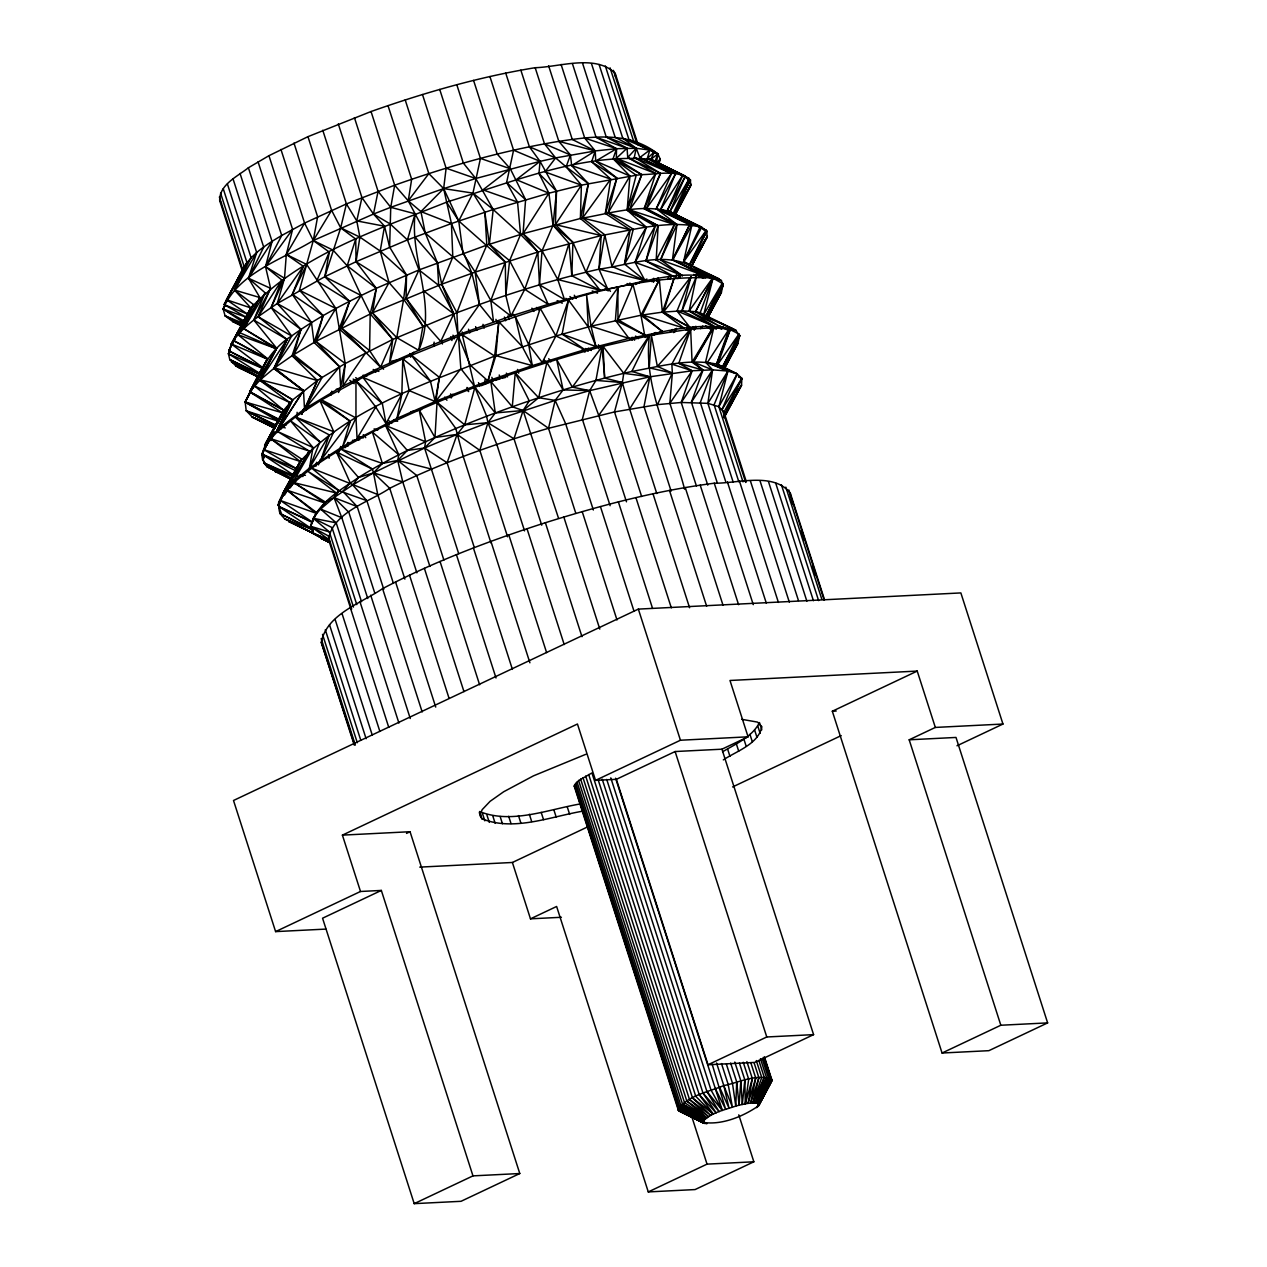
<?xml version="1.0" encoding="UTF-8"?>
<svg xmlns="http://www.w3.org/2000/svg" width="1267" height="1267" viewBox="0 0 1267 1267"><rect width="100%" height="100%" fill="white"/><g stroke="black" fill="none" stroke-linecap="round" stroke-linejoin="round"><path stroke-width="1.5" d="M723.679 369.916L737.853 343.405L739.722 335.533L738.946 333.997L729.063 329.087L712.798 327.757L690.642 329.072L651.349 335.153L602.126 346.54C523.16 367.921 445.572 395.336 372.387 432.079C344.957 446.697 317.178 461.695 293.992 482.679C286.263 490.82 275.462 501.368 280.086 513.642L313.187 529.954L313.171 533.439L330.133 543.005M641.656 496.506L614.511 411.933L622.382 382.539L623.744 373.337L649.401 335.533C642.892 389.492 671.668 438.477 684.576 489.205M271.106 468.014L266.545 465.258L262.617 459.747L261.794 454.631L265.959 443.086L279.057 428.294L304.508 408.908L340.649 387.322L380.559 367.224L418.696 350.341C438.065 305.854 409.526 259.751 415.117 213.822L408.243 200.804L394.686 185.188L371.041 111.528C424.477 92.649 479.195 76.875 535.181 67.705C559.808 67.008 595.363 53.927 615.208 73.312L638.267 145.135M434.09 346.034L434.122 342.122M687.823 264.455C660.139 252.434 627.545 265.373 598.99 269.158C549.545 280.387 501.209 296.05 453.776 313.899L392.738 339.445L380.559 367.224L369.584 350.595L370.202 313.899L376.315 288.29L356.043 261.699L355.726 239.083L340.68 227.838L331.606 210.322L307.96 136.662L371.041 111.528M700.113 248.617L701.95 245.275L690.911 267.226L707.049 237.23L706.859 231.148L701.712 227.284L669.91 211.621C640.595 203.401 609.522 213.664 580.397 218.494L523.049 233.666L486.829 245.117L418.981 269.934L376.315 288.29L372.466 312.854L396.761 337.608L418.696 350.341L422.94 326.189L406.058 298.252L406.517 275.034L389.634 247.097L390.743 207.313L394.686 185.188C448.122 166.31 502.841 150.535 558.842 141.366C592.449 136.377 628.939 131.039 657.858 153.893L660.17 159.056L659.394 162.54M572.415 63.603L596.076 137.279L616.554 148.682L616.316 158.359L641.704 174.608C657.446 174.561 677.243 168.954 690.436 179.993L690.626 186.075L676.356 212.824M708.411 316.544L721.43 292.249L723.124 283.935L712.64 277.932C626.199 274.195 543.036 308.134 462.249 334.773L402.763 358.799L401.861 394.021L396.983 418.379L342.644 446.586L309.449 468.109L293.532 481.254L282.604 493.908L278.597 502.872L278.249 505.2L282.256 515.732M258.04 376.98L235.71 365.815L229.786 359.543L228.44 353.794L231.291 343.959L250.85 307.944C302.702 253.368 378.342 229.517 446.586 202.166L448.914 201.342C514.117 181.719 581.632 152.895 650.89 159.325L685.289 176.129L669.91 211.621L706.257 230.309L683.737 261.635L701.712 227.284C668.438 219.603 633.975 229.834 601.192 235.551L580.397 218.494L581.395 185.14L566.143 166.848L555.595 157.916L544.493 143.804L520.848 70.144M720.099 291.568L723.029 286.12L721.446 280.672C682.739 265.848 639.011 284.6 600.004 290.206L571.813 275.763L572.937 242.345L555.389 224.607L556.514 191.19L540.043 161.352L529.368 146.75L505.723 73.09M730.647 1063.076L736.697 1081.891L735.779 1106.059C724.534 1110.019 710.993 1112.474 702.789 1121.659L702.821 1122.34C721.477 1125.413 743.222 1116.544 758.68 1105.711L770.494 1083.222L762.069 1097.713M583.644 811.023C550.955 816.407 514.117 831.786 481.888 818.783L480.462 816.201L480.589 813.129L482.236 809.597L490.091 801.33L503.664 791.764L533.423 775.879L585.813 754.308M723.314 759.883C736.808 750.951 758.204 744.252 761.91 726.751L757.539 722.111L741.749 719.323M724.043 417.825L741.512 385.2L741.86 378.437L737.204 373.923L717.771 364.389C689.311 357.912 659.901 366.464 631.837 371.469C585.402 382.016 539.948 396.508 495.286 412.963C448.075 430.701 401.449 450.862 358.482 477.485C340.19 490.424 316.766 502.951 310.589 526.296L313.171 533.439L330.196 542.862M655.134 226.096L635.1 262.38L673.759 276.475L645.948 260.986L658.143 225.764L627.149 210.1L636.192 175.226L581.395 185.14L555.389 224.607L601.192 235.551L598.99 269.158L645.03 280.593L635.1 262.38L646.344 227.189L627.149 210.1L641.704 174.608L636.192 175.226L613.101 158.692L629.921 176.034L627.149 210.1L655.134 226.096L645.948 260.986L682.454 275.715L656.195 260.083L658.143 225.764L629.525 209.831L641.704 174.608L613.101 158.692L616.554 148.682L636.24 148.287L649.797 150.06L654.532 151.723L650.89 159.325L685.289 176.129L667.313 210.48L700.239 226.73L683.594 261.588L708.934 275.937L672.698 259.83L689.565 224.813L656.258 208.675L671.494 173.531L639.835 157.52L636.24 148.287L622.746 138.166L599.101 64.506M745.709 482.474L722.19 409.178L737.204 373.923L727.939 371.057L712.561 369.853L692.178 370.756L649.876 376.806L589.662 390.632L555.152 400.404L487.89 422.687L464.72 424.825L437.036 402.32L434.977 437.495L424.572 447.995L373.496 472.86L352.638 484.944L334.013 497.583L316.544 512.549L310.589 526.296L312.236 528.561M734.797 1062.063L740.831 1080.862L739.089 1105.204L735.779 1106.059L732.437 1083.016L726.403 1064.217M307.96 136.662L268.937 155.698L292.598 229.359L286.31 254.477L284.521 278.249L277.235 303.542C260.511 315.008 242.124 326.252 231.291 343.959L263.14 367.905L245.149 401.956L246.21 410.698L252.339 417.112L274.765 428.278M473.573 80.407L497.234 154.083L510.284 168.749L525.599 199.663L523.049 233.666L537.857 252.022L539.473 284.822L548.199 304.349L600.004 290.206L585.956 272.199L572.937 242.345L553.03 225.225L548.896 193.186L538.966 173.452L540.043 161.352L513.578 150.187L489.917 76.527M738.629 334.836L735.842 330.228C700.857 320.234 663.75 332.366 628.97 338.384L615.414 320.313L617.868 287.561L591.008 326.205L555.896 335.977L494.621 356.075C426.805 383.347 351.64 407.103 300.121 461.394L282.604 493.908L301.752 459.145L270.726 438.699L263.742 449.627L262.412 454.346L263.916 462.946L266.894 466.573L290.745 479.179M696.407 485.958L669.863 403.27L672.349 373.068L671.843 364.152L690.642 329.072L692.083 362.204L703.011 370.043L691.386 402.193L717.328 482.996M292.772 474.539L262.412 454.346L296.446 468.6L300.121 461.394L270.726 438.699L277.568 431.524L295.338 417.033L321.58 399.865L362.98 377.392L402.763 358.799L409.162 390.6L396.983 418.379L435.88 401.18L487.953 380.924L495.856 355.631L498.818 321.739L522.226 346.572L532.283 365.609L584.879 349.644L628.97 338.384L591.008 326.205L586.621 295.148L588.236 326.918L596.013 346.604L562.136 334.14L568.519 300.041L588.236 326.918M575.661 512.866L548.516 428.294L523.097 410.508L512.28 406.786L515.241 372.894L538.649 397.727L555.152 400.404L565.589 423.574L593.352 510.015M574.331 785.302L679.096 1111.048L704.104 1123.322L678.383 1110.383L574.252 786.221L578.623 780.535L591.927 772.949L695.757 1096.319L713.369 1114.152L699.273 1094.72L598.467 780.741M769.227 1084.473L757.888 1106.629L771.951 1080.118C757.777 1072.626 738.788 1082.762 723.805 1085.566C708.491 1092.027 687.791 1095.242 678.083 1109.591L703.264 1122.91M535.181 67.705L558.842 141.366L570.451 154.97L571.686 165.644L588.363 183.604L582.567 218.003L604.787 234.759L611.929 266.418L645.03 280.593L624.504 264.074L633.278 229.2L608.081 212.919L616.855 178.045L595.743 161.083L616.554 148.682L595.237 150.931L555.595 157.916L544.984 171.9L581.395 185.14L548.896 193.186L523.049 233.666L542.038 250.818L557.781 279.548L564.512 299.598L539.473 284.822L542.038 250.818L553.03 225.225L556.514 191.19L538.966 173.452M739.421 1063.045L744.853 1079.975L742.288 1104.46L739.089 1105.204L736.697 1081.891M418.696 350.341L457.989 334.757L510.87 316.101L505.802 295.417L509.619 260.669L520.563 234.411L517.538 202.023L506.626 182.511L513.578 150.187M422.481 94.518L446.127 168.194L443.656 188.593L451.432 223.53L471.926 273.26L479.433 304.476L493.56 321.961L490.804 300.501L475.173 272.12L463.009 253.321L458.749 220.965L443.656 188.593L428.848 173.595L405.202 99.919M739.564 336.373L737.742 340.142M409.162 390.6L435.119 401.496L439.364 377.344L458.464 336.198L470.2 365.054L487.953 380.924L494.621 356.075L498.818 321.739M582.598 63.35L606.244 137.01L627.054 148.191L627.735 157.52L655.768 173.531L644.159 208.675L674.377 224.592L660.582 259.83L703.597 275.398L672.46 259.814L676.958 224.512L656.258 208.675L675.469 173.88L647.358 158.407L649.797 150.06L628.955 139.576L605.309 65.916M275.81 426.171L246.305 410.872L279.183 421.515L279.421 419.694L245.149 401.956C257.027 377.74 267.511 350.801 291.632 335.977C317.938 316.924 346.968 302.037 376.315 288.29L347.19 265.801L333.094 250.137L313.282 240.54L304.587 223.087L280.941 149.427M740.831 1080.862L742.288 1104.46L745.313 1103.842L748.686 1079.199L743.254 1062.269M316.053 466.113L316.592 462.297M733.229 482.284L707.889 403.349L712.561 369.853L705.545 362.14L713.796 327.773L693.429 362.14L703.011 370.043L681.218 402.463L707.762 485.15M450.102 397.68L450.688 393.847M529.368 146.75L555.595 157.916L540.043 161.352L516.303 179.676L548.896 193.186L493.196 209.514L451.432 223.53L420.929 211.589L408.243 200.804L411.664 179.265L388.003 105.604M548.627 65.805L572.272 139.465L595.237 150.931L595.743 161.083L629.921 176.034L608.081 212.919L646.344 227.189L624.504 264.074L630.111 229.755L605.309 213.41L610.71 179.122L591.657 161.764L595.237 150.931L584.721 138.087L561.075 64.427M666.6 168.21L656.385 163.174L657.858 153.893L633.722 141.524L610.076 67.864M347.855 446.332L348.457 442.579M458.702 553.663L424.572 447.995L425.585 441.755L419.187 409.954L434.977 437.495L457.086 434.391L487.89 422.687L495.286 412.963L490.82 381.478L512.28 406.786M604.787 234.759L598.99 269.158L607.431 288.433L585.956 272.199L601.192 235.551L537.857 252.022L475.173 272.12L441.692 284.204L372.466 312.854L315.879 341.393L292.075 355.71L273.83 368.412L259.751 380.274L249.662 391.899L282.161 412.725L280.118 417.952M309.449 468.109L312.981 447.504L290.396 420.723L319.87 441.803L309.449 468.109L329.23 434.866L295.338 417.033L319.87 441.803M746.897 1061.635L752.329 1078.565L748.116 1103.367L745.313 1103.842L744.853 1079.975M243.248 326.633L232.732 321.517L225.114 315.816L223.135 308.974C237.99 272.833 282.288 259.577 313.282 240.54L329.309 252.085L324.827 276.697L277.235 303.542L300.944 329.404L293.659 354.697L322.04 377.487L345.226 363.534L392.738 339.445L372.466 312.854L389.032 282.557L380.211 251.056L384.535 226.223L373.496 214.044L361.95 197.557L338.289 123.897M610.124 505.707L582.361 419.266L589.662 390.632L595.933 380.401L602.126 346.54L572.32 387.132L556.641 359.48L563.118 389.919L555.152 400.404L548.516 428.294C494.146 444.083 440.52 463.104 389.729 488.286C369.536 501.985 332.904 512.058 328.47 539.299L350.785 608.825M425.585 441.755L385.58 425.49L398.788 454.758L397.695 460.428L402.763 481.919L429.925 566.476M505.802 295.417L505.28 262.047L458.749 220.965L472.955 193.107L480.446 158.391L456.801 84.731M675.707 278.297L676.404 274.686M354.427 117.641L378.073 191.301L373.496 214.044L313.282 240.54L299.455 290.254L323.117 315.61L315.879 341.393L339.54 366.765L340.649 387.322L345.226 363.534L335.85 308.483L306.693 264.47L286.31 254.477L304.587 223.087L346.414 203.908L394.686 185.188M755.734 1078.059L750.682 1103.034L748.116 1103.367L755.734 1078.059L750.903 1063.013M682.454 275.715L660.582 259.83L676.958 224.512L646.392 208.596L660.535 173.357L634.308 157.377L636.24 148.287L615.16 137.311L591.499 63.651M361.95 197.557L356.771 220.901L359.891 237.135L356.043 261.699L324.827 276.697L349.518 301.293L341.251 327.852L380.559 367.224M580.397 218.494L588.363 183.604L566.143 166.848L570.451 154.97L544.493 143.804M758.885 1077.71L750.682 1103.034L752.962 1102.86L758.885 1077.71L754.055 1062.665M340.68 227.838L359.891 237.135L380.211 251.056L406.517 275.034L403.65 299.25L396.761 337.608L389.507 363.091L392.738 339.445L370.202 313.899L361.127 295.512L324.827 276.697L340.68 227.838L346.414 203.908L322.768 130.248M743 481.872L718.864 406.707L727.939 371.057L716.584 363.946L729.063 329.087L707.524 362.283L727.939 371.057L714.097 404.759L738.835 481.808M677.006 310.985L690.182 327.63L663.512 312.03L690.99 276.713L677.006 310.985L714.113 326.348L689.121 310.985L712.64 277.932L695.535 311.682L700.16 312.791L735.842 330.228L705.656 316.623L703.739 314.549L713.068 278.011L695.535 311.682L681.979 310.843L662.372 312.141L640.928 315.23L591.008 326.205L596.013 346.604M268.937 155.698L248.411 167.751L272.072 241.411L265.516 266.672L270.6 288.338L258.12 316.718L287.023 339.493L274.543 367.873L303.494 390.616L304.508 408.908L317.368 380.559L322.04 377.487L292.075 355.71L300.944 329.404L271.154 307.501L281.892 280.055L265.516 266.672L281.717 235.488L304.587 223.087M714.113 326.348L681.979 310.843L690.99 276.713M626.468 501.811L598.721 415.37L589.662 390.632L563.118 389.919L546.916 362.505L538.649 397.727L523.097 410.508L495.286 412.963L474.887 387.354L464.72 424.825L457.086 434.391L447.093 462.74L474.238 547.312M653.455 282.319L654.469 278.613M745.313 1103.842L752.329 1078.565M507.592 536.812L479.829 450.371L487.89 422.687L486.623 416.209L474.887 387.354M422.94 326.189L403.65 299.25L389.032 282.557L356.043 261.699L407.436 239.906L415.117 213.822L390.743 207.313L373.496 214.044L390.093 223.879L407.436 239.906L418.981 269.934L438.683 285.344L453.776 313.899L457.989 334.757L479.433 304.476L475.173 272.12L486.829 245.117L484.849 212.191L472.955 193.107L443.656 188.593L390.743 207.313L378.073 191.301M242.726 272.262L219.666 200.439C219.365 184.554 237.658 176.351 248.411 167.751M258.072 161.828L281.717 235.488C264.47 245.735 245.608 257.391 239.4 277.616M553.03 225.225L568.994 243.375L557.781 279.548L600.004 290.206M663.512 312.03L674.218 277.916L662.372 312.141L684.386 328.28L642.369 314.976L659.331 279.785L662.372 312.141L690.182 327.63M339.018 451.844L340.728 446.459M233.033 178.869L256.678 252.529L248.475 278.265L259.878 297.555L243.818 328.66L276.301 348.71L260.242 379.815L292.725 399.865L317.368 380.559L292.075 355.71M355.726 239.083L347.19 265.801L361.127 295.512L341.251 327.852L369.584 350.595M354.253 745.107L321.264 642.353C326.633 614.099 361.285 603.219 382.586 588.632C434.533 561.392 489.632 540.692 545.38 522.717C600.59 505.454 656.813 490.598 714.271 483.218C737.489 483.535 773.852 471.736 790.339 493.259L824.532 599.75M541.738 525.219L513.99 438.778L523.097 410.508L529.258 400.879L515.241 372.894M605.309 213.41L616.855 178.045L591.657 161.764M320.931 460.064L333.791 431.714L319.997 400.815L350.31 421.262L342.644 446.586L355.964 417.92L355.964 380.924L375.761 407.024L357.072 438.477L355.964 417.92L321.58 399.865L350.31 421.262L320.931 460.064L329.23 434.866M292.598 229.359L265.516 266.672L284.521 278.249L271.154 307.501L291.632 335.977L274.543 367.873L317.368 380.559L305.252 408.417L339.54 366.765L314.026 342.438L323.117 315.61L292.313 294.34L303.447 266.355L286.31 254.477M301.799 414.388L303.732 408.813L301.689 414.388M318.46 464.862L320.329 459.462M657.415 404.648L681.218 402.463L692.178 370.756L678.795 363.296L690.642 329.072L657.351 366.385L672.349 373.068L657.415 404.648L614.511 411.933L548.516 428.294M758.68 1105.711L759.028 1104.191L757.761 1103.224L752.962 1102.86L761.736 1077.488L756.304 1060.574M568.519 300.041L555.896 335.977L542.228 362.41L528.656 344.466L515.162 316.275L522.226 346.572M720.638 366.654L717.771 364.389L730.362 329.372L716.584 363.946L737.204 373.923L718.864 406.707L723.995 412.155L746.326 481.682M758.854 1060.511L764.286 1077.425L754.91 1102.828L766.487 1077.52L760.453 1058.721M687.886 330.608L689.185 327.076M700.16 312.791L713.068 278.011M692.083 362.204L712.798 327.757L693.429 362.14L712.561 369.853L700.303 402.494L725.643 481.428M457.989 334.757L456.896 312.727L471.926 273.26L425.269 233.049L415.117 213.822M451.369 397.917L452.794 394.243M294.562 483.836L296.636 478.53L290.143 487.953M766.487 1077.52L756.526 1102.939L768.34 1077.758L762.306 1058.959M240.049 173.452L263.694 247.113L248.475 278.265L265.136 292.804L253.812 320.044L276.713 348.314L260.242 379.815L303.447 390.648L279.057 428.294L292.725 399.865L259.751 380.274L276.301 348.71L239.764 332.698L253.4 304.508L234.522 290.064L246.891 262.38L223.245 188.72M764.286 1057.977L770.938 1078.66L757.761 1103.224L768.34 1077.758M681.979 310.843L696.375 276.602L689.121 310.985L720.02 326.553L695.535 311.682L733.308 329.008M673.949 332.413L675.406 328.961M644.665 334.963L617.979 319.759L632.977 284.378L640.928 315.23L644.665 334.963L615.414 320.313M656.718 281.242L658.238 277.679M264.55 456.484L262.617 459.747L264.122 456.263M270.9 440.631L274.67 431.952M329.309 252.085L316.782 280.846L349.518 301.293L339.176 328.913L365.941 352.448L342.945 386.071L345.226 363.534L315.879 341.393L335.85 308.483L299.455 290.254M316.069 513.278L310.589 526.296L328.47 539.299L330.291 542.276L313.171 533.439L313.06 529.685L278.724 506.42L312.268 522.004L280.308 500.465L316.069 513.278L286.928 490.123L324.732 502.983L313.266 518.298L329.341 531.918L353.477 607.083M628.955 139.576L654.532 151.723L647.358 158.407L682.739 175.258L667.313 210.48L701.712 227.284M752.962 1102.86L764.286 1077.425M673.601 332.587L675.2 329.056M279.057 428.294L303.494 390.616L273.83 368.412L287.023 339.493L253.812 320.044L270.6 288.338L248.475 278.265L272.072 241.411M418.981 269.934L406.058 298.252L426.155 324.859L440.758 341.393L453.776 313.899L441.692 284.204L437.353 262.744L425.269 233.049L420.929 211.589L443.656 188.593L475.758 178.504L540.043 161.352M674.915 331.906L676.546 328.359M708 316.592L723.124 283.935L705.656 316.623L722.507 282.842L703.739 314.549M657.747 164.235L660.17 159.056L656.385 163.174L654.991 161.479L657.858 153.893L640.516 145.642M722.649 751.743C735.858 743.808 752.139 736.966 759.471 722.57L761.8 729.824M724.312 415.624L741.86 378.437L738.55 376.663L741.86 378.437L723.995 412.155L724.312 415.624L741.512 385.2L736.46 392.247M723.726 369.346L739.722 335.533L722.079 367.778L739.722 335.533M306.693 264.47L292.313 294.34L311.492 322.594L314.026 342.438M673.284 215.612L690.436 179.993L685.32 177.459M757.761 1103.224L769.829 1078.138L763.193 1057.454M707.081 317.083L723.124 283.935M338.479 392.517L340.205 388.953L336.278 389.254M691.053 267.052L707.429 236.09L689.232 265.468L706.257 230.309L688.646 221.899M672.46 259.814L689.565 224.813M649.401 335.533L631.837 371.469L649.876 376.806L643.984 406.564L671.13 491.121M393.404 583.358L366.86 500.671L339.113 490.772L307.691 471.197L336.293 492.958L334.013 497.583L325.571 502.175L320.599 509.081L336.198 522.828L361.538 601.746M686.176 330.212L687.87 326.759M301.752 459.145L288.195 486.702L309.148 451.02L277.568 431.524L312.981 447.504L293.532 481.254L309.148 451.02L270.726 438.699M694.158 329.753L695.852 326.284M770.938 1078.66L758.6 1103.636L771.635 1079.326L759.028 1104.191L771.951 1080.118L764.397 1056.757M345.353 447.615L347.918 442.436M611.929 266.418L630.111 229.755L582.567 218.003L610.71 179.122L571.686 165.644L595.237 150.931L558.842 141.366M723.774 417.176L729.618 405.408M230.166 350.325L228.44 353.794L260.21 373.607M722.079 367.778L738.946 333.997L717.771 364.389M760.057 1100.928L756.716 1107.643L760.279 1101.023M678.399 278.233L680.11 274.828M272.373 433.678L261.794 454.631L273.688 431.984M277.663 423.194L279.421 419.694L245.117 402.177L256.742 380.322M234.997 338.574L228.725 350.801L262.998 368.539L258.531 376.948L238.956 367.668L244.452 369.758M236.786 335.074L250.85 307.944L234.522 290.064L251.056 257.629L227.411 183.968M237.958 334.678L276.301 348.71L254.382 385.833L289.953 402.637L265.959 443.086L283.697 410.239L254.382 385.833L267.543 358.704L237.958 334.678L253.4 304.508L233.413 340.475L267.274 359.099L249.837 391.63L283.697 410.239L292.725 399.865L277.109 430.099L289.953 402.637L259.751 380.274M280.419 502.065L278.249 505.2L295.845 470.849L262.412 454.346M656.195 260.083L674.377 224.592L629.525 209.831L655.768 173.531L616.316 158.359L627.054 148.191L596.076 137.279M667.535 279.437L669.277 276.048M689.232 265.468L706.859 231.148L703.454 229.47L706.859 231.148L689.185 265.389M670.037 279.152L671.795 275.731M484.849 212.191L489.379 244.262L505.28 262.047L490.804 300.501L510.87 316.101L524.744 289.319L537.857 252.022L520.563 234.411L493.196 209.514L472.955 193.107M675.501 214.202L691.164 184.19L674.218 213.965M677.893 278.597L679.666 275.145M694.205 329.958L695.947 326.585M244.135 322.927L223.135 308.974L224.94 305.49M659.331 279.785L640.928 315.23L662.467 331.574L642.369 314.976M771.951 1080.118L759.06 1104.887L771.872 1081.036L764.619 1058.468M651.903 281.686L653.693 278.297M717.407 296.51L720.163 294.023L707.556 317.859L721.43 292.249L715.111 302.275M220.553 193.059L244.198 266.719L224.101 304.587L246.574 317.399L223.135 308.974L225.067 305.664M696.169 255.142L697.959 251.753M234.981 339.113L228.725 350.801L263.14 367.905M239.447 330.75L243.898 322.404M265.959 443.086L283.697 410.239L249.662 391.899M244.198 266.719L226.508 299.756L247.54 314.105L231.291 343.959L267.274 359.099M386.007 423.621L401.861 394.021L362.98 377.392L382.365 403.603L386.007 423.621L375.761 407.024M691.022 267.163L707.049 237.23L702.868 243.597M723.9 369.441L737.853 343.405L729.301 358.292M249.837 391.63L267.543 358.704L233.413 340.475L250.85 307.944L226.508 299.756L246.891 262.38M306.076 410.381L308.784 405.345M295.845 470.849L278.597 502.872L295.559 470.31L282.604 493.908M262.617 459.747L264.47 456.342M277.441 432.49L280.213 427.375L281.021 428.864M305.252 408.417L322.04 377.487M724.106 417.16L741.512 385.2M678.716 278.217L680.601 274.812M693.683 260.337L698.275 251.975M293.659 354.697L311.492 322.594L277.235 303.542L303.447 266.355M679.777 204.779L687.221 191.523M726.514 362.805L736.064 345.828L729.333 357.769M708.934 313.804L710.819 310.51M712.688 307.216L720.163 294.023M239.764 332.698L259.878 297.555L234.522 290.064L256.678 252.529M230.341 350.484L228.44 353.794L262.998 368.539L245.149 401.956L282.161 412.725L264.597 445.414L275.477 426.551L252.133 416.97L274.543 428.072M277.457 423.13L279.421 419.694M724.55 366.559L727.401 361.602M669.91 211.621L689.343 178.615L650.89 159.325L657.858 153.893L652.679 152.008M265.136 292.804L243.818 328.66L276.713 348.314M331.606 210.322L313.282 240.54L317.621 216.736L293.976 143.076M679.096 278.297L681.155 274.907M411.68 355.568L413.739 352.226M278.249 505.2L280.34 501.843M284.505 495.128L293.881 480.019M681.218 402.463L707.889 403.349L727.939 371.057L705.545 362.14M629.636 409.003L649.876 376.806L623.744 373.337L603.044 346.303L604.66 378.073L622.382 382.539L629.636 409.003L656.781 493.56M691.038 329.895L693.065 326.648M722.19 409.178L741.86 378.437M281.892 280.055L258.12 316.718L291.632 335.977M682.739 175.258L660.804 209.087L691.893 225.035L683.594 261.588L719.418 279.073L696.296 268.62M691.386 402.193L712.561 369.853M260.242 379.815L287.023 339.493M274.543 367.873L300.944 329.404M669.863 403.27L692.178 370.756L671.843 364.152M646.392 208.596L671.494 173.531L634.308 157.377M598.721 415.37L622.382 382.539L595.933 380.401M408.243 200.804L428.848 173.595M458.464 336.198L460.84 368.665L435.88 401.18L439.364 377.344L411.284 355.108L430.432 381.129L435.119 401.496M431.556 469.107L397.695 460.428L382.396 463.437L373.496 472.86L358.482 477.485L352.638 484.944L366.86 500.671M700.524 328.644L702.805 325.999M669.942 332.35L672.492 329.499M479.829 450.371L457.086 434.391L424.572 447.995L407.34 450.466L397.695 460.428L416.748 475.505L443.893 560.077M646.914 279.025L635.432 284.473M653.455 335.201L662.071 331.115M956.981 745.788L1002.957 724.043L960.861 592.924L638.346 609.11L233.508 800.491L275.604 931.609L325.841 929.091M342.407 835.127L410.049 831.722L519.787 1173.527L472.971 1175.871L381.335 890.432L360.509 891.477L342.407 835.127L577.451 724.011L595.538 780.361L616.364 779.316L675.121 751.537L721.937 749.193L748.084 736.824L729.982 680.474L917.229 671.082L935.331 727.432L1002.957 724.043M406.517 833.401L410.049 831.722M275.604 931.609L360.509 891.477M595.538 780.361L680.442 740.229L748.084 736.824M381.335 890.432L322.562 918.211L414.214 1203.65L461.03 1201.306L519.787 1173.527M419.757 867.119L512.391 862.479L588.442 826.512M1047.635 1022.897L1000.835 1025.241L909.183 739.801L955.999 737.442L1047.635 1022.897L988.878 1050.676L942.062 1053.02L832.324 711.23L917.229 671.082M732.595 786.95L841.209 735.604M512.391 862.479L530.477 918.828L556.625 906.475L648.276 1191.914L695.076 1189.57L753.849 1161.791L738.772 1114.833M909.183 739.801L935.331 727.432M414.214 1203.65L472.971 1175.871M616.364 779.316L708.015 1064.755L766.773 1036.976L813.588 1034.632L721.937 749.193M813.588 1034.632L754.831 1062.411L708.015 1064.755M648.276 1191.914L707.034 1164.135L753.849 1161.791M942.062 1053.02L1000.835 1025.241M645.204 337.465L655.942 332.492M481.286 385.691L493.085 381.05L491.865 377.297M407.436 239.906L451.432 223.53L452.81 256.995L441.692 284.204L456.896 312.727M487.953 380.924L532.283 365.609L528.656 344.466L540.217 308.324L555.896 335.977L584.879 349.644L562.136 334.14M510.87 316.101L548.199 304.349L524.744 289.319L509.619 260.669L489.379 244.262L493.196 209.514L475.758 178.504L463.374 163.11L439.728 89.45M494.922 380.464L500.433 378.738L499.23 375M502.207 378.279L505.786 377.36M481.888 818.783L479.56 811.529C511.789 824.532 548.627 809.17 581.315 803.769M421.673 409.558L410.587 411.838M404.125 358.64L391.519 361.158M352.416 440.393L359.701 439.76M832.324 711.23L836.204 711.025M530.477 918.828L561.408 917.276M299.867 475.062L305.442 475.299M282.288 424.746L286.168 424.936M297.618 476.091L303.082 476.455M683.547 1112.188L681.678 1111.951L705.339 1123.591L685.209 1113.075M336.198 522.828L313.266 518.298L332.033 527.563L356.771 604.612M572.32 387.132L589.662 390.632M672.349 373.068L649.258 367.858L651.349 335.153L657.351 366.385M707.889 403.349L718.864 406.707M313.06 529.685L280.086 513.642L284.679 518.868L319.458 536.369L321.47 538.649L324.906 539.425M324.732 502.983L293.992 482.679L336.293 492.958M495.856 355.631L532.283 365.609M678.795 363.296L703.011 370.043M237.753 322.958L232.732 321.517L241.189 325.603M274.781 427.929L262.712 421.61L271.803 425.712M329.341 531.918L310.589 526.296L328.153 535.83L351.688 609.11M293.976 522.986L284.679 518.868L313.187 529.954M402.763 481.919L373.496 472.86L372.387 469.075L341.14 449.167L382.396 463.437L372.387 432.079L398.788 454.758M282.319 473.715L274.939 471.435L290.887 479.116M300.121 461.394L263.742 449.627L296.446 468.6M374.098 428.88L377.772 430.083M363.106 375.19L366.733 376.394M359.654 436.687L363.328 437.907M584.721 138.087L616.554 148.682M480.446 158.391L510.284 168.749L482.933 189.86L517.538 202.023M446.127 168.194L475.758 178.504M393.91 420.01L397.616 421.309M709.282 326.569L716.378 329.087M606.244 137.01L636.24 148.287L627.735 157.52L660.535 173.357L644.159 208.675L676.958 224.512M295.338 417.033L333.791 431.714M404.886 579.114L377.74 494.542L311.761 468.188L339.113 490.772L334.013 497.583L341.821 517.728L367.763 598.531M328.47 539.299L313.171 533.439L317.89 535.64M383.758 589.282L357.215 506.61L334.013 497.583L348.837 512.296L374.779 593.099M723.758 368.475L737.204 373.923M247.54 314.105L224.101 304.587L243.011 270.647L219.365 196.987M280.213 425.284L283.776 426.726M320.599 509.081L341.821 517.728M319.791 536.559L321.47 538.649L330.354 542.276M627.038 283.555L632.486 285.804L629.873 283.016M241.965 325.191L225.114 315.816L243.945 323.639M686.904 178.504L690.436 179.993L672.809 214.329L689.343 178.615L675.469 172.122M592.227 290.935L597.517 293.184M291.996 478.593L263.916 462.946L294.182 475.901M260.986 420.866L252.339 417.112L274.622 428.135M622.746 138.166L649.797 150.06L639.835 157.52L675.469 173.88L660.804 209.087L700.239 226.73M260.178 374.636L231.354 361.966L258.531 376.473L251.579 373.052M656.258 208.675L691.893 225.035L672.698 259.83L703.597 275.398M716.298 326.648L721.652 329.103M698.133 274.606L705.244 277.901M656.385 163.174L666.79 168.052M708.918 274.765L721.446 280.672L701.063 271.027M357.215 506.61L342.739 491.358L350.215 482.87L336.42 451.971L372.387 469.075M262.712 421.61L274.67 427.296M278.724 506.42L312.22 522.337M576.374 788.201L574.252 786.221M263.045 421.705L273.704 426.789M263.916 462.946L293.2 476.899M321.47 538.649L329.927 542.672M260.004 374.003L229.786 359.543L260.384 374.557M627.276 337.497L632.439 339.999M258.294 376.837L235.71 365.815L258.12 376.917M319.458 536.369L288.686 521.355L321.406 537.081L288.686 521.355L318.065 535.719M280.023 425.379L285.233 427.945M678.383 1110.383L702.821 1122.34L678.083 1109.591L702.789 1121.659L678.162 1108.673M280.15 425.395L283.618 427.106M680.205 1111.571L704.104 1123.322M700.255 1120.424L706.938 1123.718L703.676 1121.96M291.473 478.815L266.894 466.573L290.998 479.005M557.116 300.612L562.263 303.209M353.145 379.055L356.47 380.797M719.561 325.857L727.892 330.244M225.114 315.816L241.87 324.637M696.169 274.353L703.122 278.106L696.201 274.274M575.709 783.117L679.54 1106.487L703.961 1119.917L680.807 1105.236L576.976 781.866M719.513 326.205L722.839 328.058M680.807 1105.236L705.149 1118.888L682.454 1103.905L578.623 780.535M245.117 402.177L279.183 421.515M223.135 308.974L244.832 321.39M682.454 1103.905L706.701 1117.795L686.825 1101.023L582.994 777.637M722.602 326.506L729.38 330.449M581.759 350.088L585.085 352.036M679.54 1106.487L703.169 1120.836L678.653 1107.643L574.822 784.257M703.708 274.321L710.154 278.249M513.99 438.778L487.89 422.687L496.807 444.448L524.554 530.889M293.992 482.679L325.571 502.175M375.65 369.426L378.881 371.453M279.944 425.585L283.27 427.692M424.572 447.995L447.093 462.74M494.621 356.075L462.249 334.773L474.428 385.912L460.84 368.665M706.701 1117.795L684.465 1102.496L580.634 779.11M705.561 325.793L710.344 329.135M605.103 288.718L608.223 290.919M686.825 1101.023L708.617 1116.623L689.501 1099.487L585.687 776.101M633.722 141.524L637.048 143.995L613.386 70.334M689.501 1099.487L710.85 1115.403L692.495 1097.919L588.664 774.533M273.83 368.412L303.494 390.616M349.803 380.353L354.237 383.695M286.928 490.123L316.544 512.549M423.859 291.062L453.776 313.899M692.495 1097.919L713.369 1114.152M355.726 377.614L358.799 380.021M588.331 348.124L591.309 350.5M402.763 358.799L430.432 381.129M693.73 274.401L696.755 276.95M544.05 360.097L546.948 362.584M355.964 380.924L382.365 403.603M569.912 296.51L572.795 299.044M506.626 182.511L525.599 199.663M635.606 336.072L638.425 338.653M388.874 420.755L391.725 423.431M585.465 348.504L588.205 351.181M373.211 369.441L375.903 372.15M536.606 307.453L539.33 310.272M381.019 366.464L383.568 369.204M699.273 1094.72L716.156 1112.885L703.011 1093.104L602.189 779.126M703.011 1093.104L719.149 1111.634L706.923 1091.521L606.719 779.411M385.58 425.49L407.34 450.466M415.006 236.961L437.353 262.744L438.683 285.344M607.986 288.512L610.456 291.362M336.42 451.971L358.482 477.485M632.09 337.228L634.609 340.19M363.265 434.739L365.751 437.653M706.923 1091.521L722.333 1110.399L615.588 778.207M565.921 298.315L568.297 301.451M444.685 397.094L446.95 400.261M437.036 402.32L455.787 428.499L463.215 456.484L490.978 542.925M548.738 358.672L550.828 361.824M446.586 202.166L458.749 220.965M513.246 314.2L515.336 317.463M574.284 295.227L576.342 298.474M346.414 203.908L356.771 220.901L384.535 226.223L389.634 247.097M219.666 200.439L221.487 203.417M531.902 308.15L533.898 311.444M722.333 1110.399L710.993 1089.953L610.789 777.859M387.259 421.863L389.017 425.284M715.19 1088.432L725.627 1109.211L712.228 1064.407M321.264 642.353L353.984 742.81M719.466 1086.959L729 1108.071L723.805 1085.566L716.552 1062.997M723.805 1085.566L732.405 1107.025L728.129 1084.251L721.493 1063.567M523.097 410.508L558.43 517.934M788.803 489.949L824.183 600.178M791.036 498.897L792.825 504.504M801.235 530.651L804.228 539.995M812.622 566.159L815.631 575.503M785.825 487.13L821.808 599.228M781.422 484.802L818.609 600.621M775.642 482.98L813.43 600.685M768.499 481.682L806.889 601.255M760.042 480.922L798.432 600.479M750.333 480.684L789.325 602.126M739.421 481.001L778.413 602.427M727.385 481.84L766.361 603.282M714.271 483.218L753.263 604.644M700.192 485.103L738.582 604.676M685.225 487.51L723.014 605.214M757.809 726.102L760.137 733.355M754.625 730.045L756.953 737.299M749.953 734.369L752.281 741.623M669.467 490.408L706.653 606.244M743.856 739.025L746.184 746.263M736.38 743.951L738.709 751.188M652.996 493.782L689.581 607.748M727.622 749.098L729.95 756.336M635.923 497.614L671.32 607.843M618.375 501.89L652.553 608.382M638.346 609.11L680.442 740.229M600.415 506.562L634.007 611.185M675.121 751.537L766.773 1036.976M764.745 1061.398L771.381 1082.081M582.202 511.615L616.997 619.975M504.409 317.035L505.612 320.789M517.49 369.441L518.694 373.195M563.815 516.999L599.798 629.097M495.935 319.363L497.139 323.117M506.357 373.147L507.56 376.901M482.965 324.336L484.168 328.09M545.38 522.717L581.965 636.683M475.6 326.633L476.804 330.386M468.537 329.23L469.74 332.983M484.802 379.894L486.005 383.648M527.009 528.703L564.195 644.539M462.233 331.954L463.437 335.707M478.498 382.618L479.702 386.372M473.399 385.279L474.602 389.032M452.968 335.169L454.172 338.923M467.46 387.845L468.663 391.598M450.719 336.784L451.939 340.538M467 387.449L468.204 391.202M508.827 534.927L546.615 652.632M691.956 1117.177L707.034 1164.135M441.264 340.38L442.436 343.99M605.959 880.327L607.764 885.966M619.832 923.564L621.654 929.202M490.915 541.357L529.907 662.799M567.331 807.127L569.659 814.38M473.415 547.962L512.406 669.388M553.917 810.009L556.245 817.263M541.199 812.4L543.527 819.654M456.421 554.677L496.015 677.972M529.337 814.253L531.665 821.507M440.045 561.471L479.623 684.782M518.472 815.568L520.8 822.821M508.685 816.312L511.013 823.566M424.366 568.313L463.96 691.608M500.117 816.486L502.445 823.74M416.875 572.842L389.729 488.286L373.496 472.86L377.74 494.542M492.847 816.091L495.175 823.344M486.956 815.124L489.284 822.378M409.51 575.139L449.104 698.45M482.505 813.604L484.833 820.842M479.306 812.575L480.462 816.201M395.557 581.933L435.737 707.097M382.586 588.632L422.18 711.943M370.693 595.205L410.27 718.516M359.923 601.603L398.915 723.045M350.373 607.796L388.763 727.369M342.09 613.751L379.878 731.455M335.121 619.42L372.308 735.256M329.515 624.758L366.115 738.724M325.302 629.762L360.699 739.991M322.515 634.371L357.31 742.731M321.169 638.584L355.346 745.075M508.067 315.831L509.017 319.458M409.811 353.525L410.651 357.246M328.549 454.568L329.119 458.321M615.208 73.312L615.524 76.764M568.994 243.375L571.813 275.763M602.126 346.54L604.66 378.073M297.111 412.298L297.302 416.067M790.339 493.259L790.434 497.028M598.515 344.782L598.61 348.678M617.868 287.561L617.979 319.759M331.843 391.392L330.861 395.082L331.827 391.392M275.129 424.904L246.305 410.872L275.113 424.873"/></g></svg>
